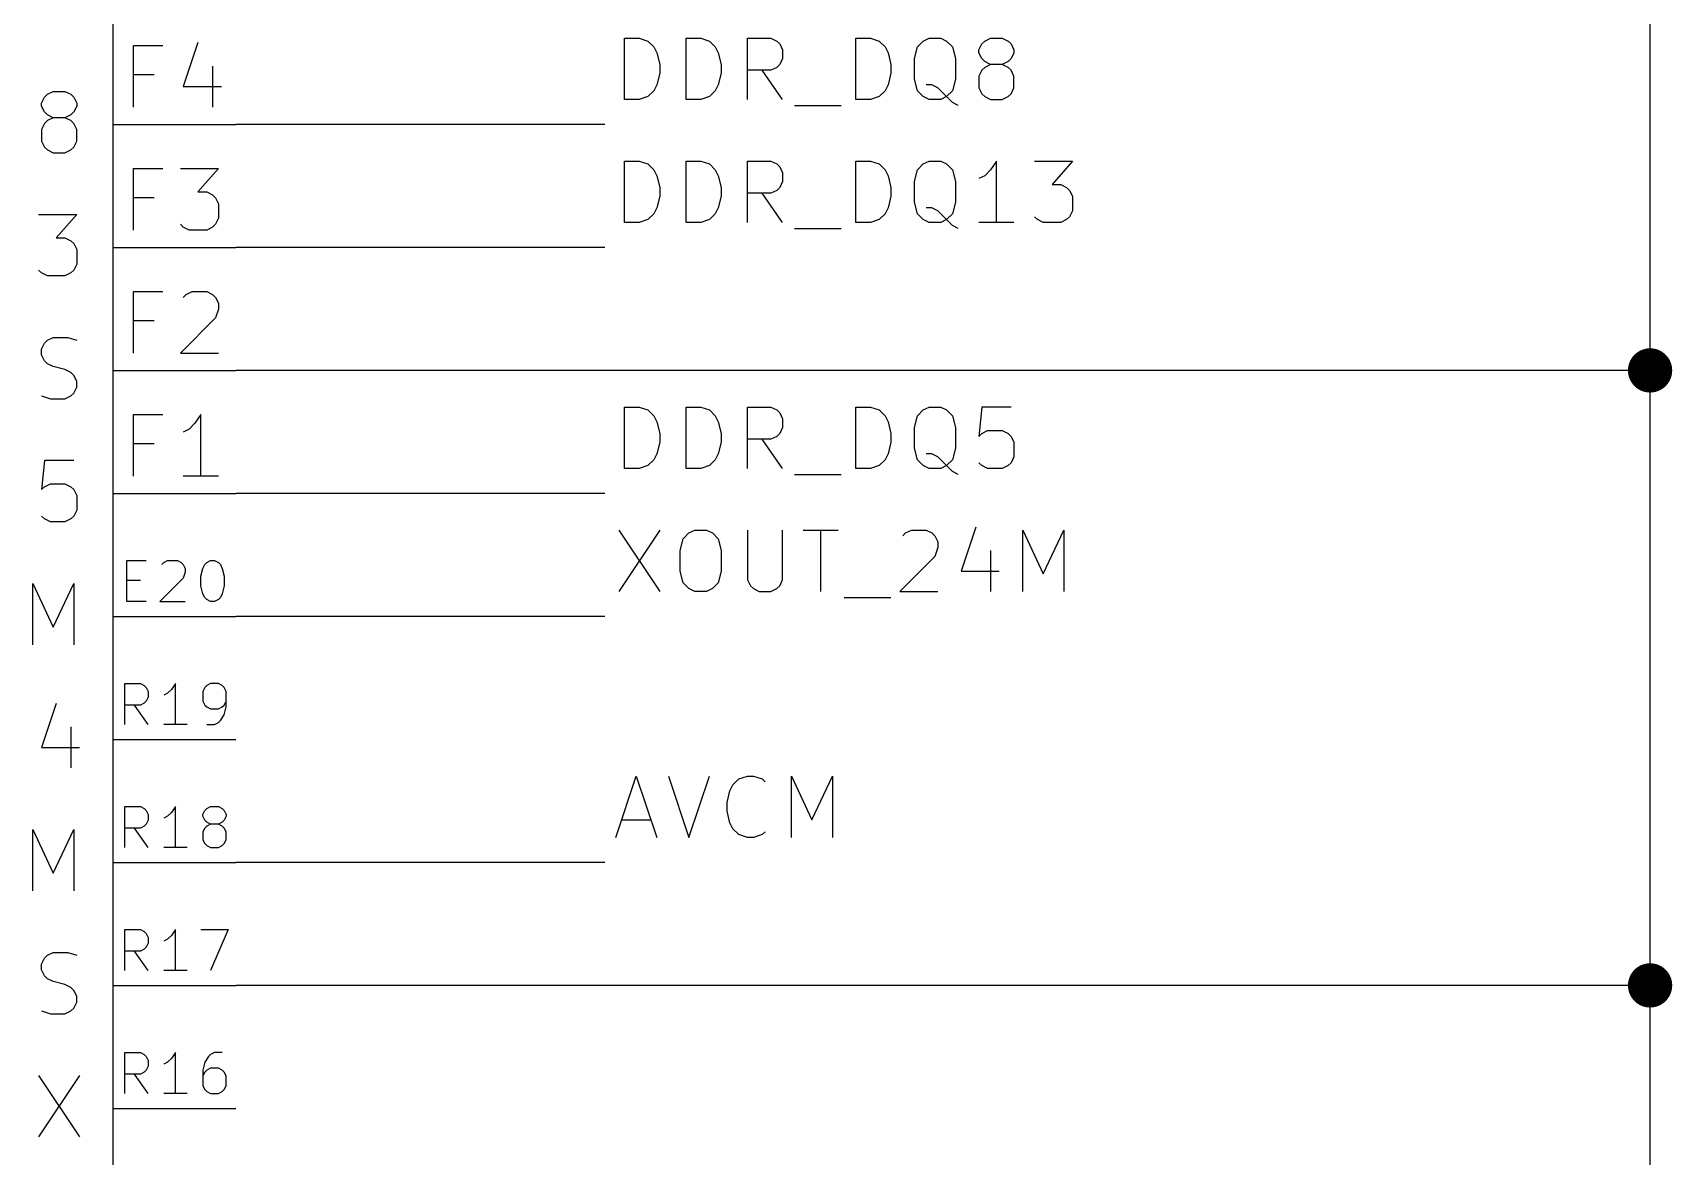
# Model space of a CAD drawing. Header units: millimetres. Extents: x 3 to 201, y -195 to -4.
# Drawn here: x 155.82 to 189.69, y -122.91 to -99.71 of the extents above; entities that cross this region are included whole.
import ezdxf

# ---------------------------------------------------------------- set-up
doc = ezdxf.new("R2010")
doc.units = ezdxf.units.MM
for name, color, linetype in [('GREENSIXTYFIVE', 129, 'CONTINUOUS'), ('LIGHTGREEN', 92, 'CONTINUOUS'), ('LIGHTRED', 12, 'CONTINUOUS'), ('RED', 14, 'CONTINUOUS'), ('REDSIX', 19, 'CONTINUOUS')]:
    doc.layers.add(name, color=color, linetype=linetype)

msp = doc.modelspace()

# ---------------------------------------------------------------- linework, layer by layer
at = {"layer": 'GREENSIXTYFIVE', "linetype": 'CONTINUOUS'}
for p, q in [((156.0044, -101.1594), (156.0648, -101.0385)), ((156.0044, -101.2199), (156.0044, -101.1594)), ((156.0648, -101.3409), (156.0044, -101.2199)), ((156.0648, -101.0385), (156.1253, -100.978)), ((156.1253, -100.978), (156.2463, -100.9175)), ((156.2463, -100.9175), (156.4882, -100.9175)), ((156.4882, -100.9175), (156.6091, -100.978)), ((156.6091, -100.978), (156.6696, -101.0385)), ((156.6696, -101.0385), (156.7301, -101.1594)), ((156.7301, -101.2199), (156.6696, -101.3409)), ((156.7301, -101.1594), (156.7301, -101.2199)), ((156.0648, -101.5828), (156.0044, -101.7037)), ((156.1253, -101.4013), (156.0648, -101.3409)), ((156.1253, -101.5223), (156.0648, -101.5828)), ((156.2463, -101.4618), (156.1253, -101.4013)), ((156.2463, -101.4618), (156.1253, -101.5223)), ((156.4882, -101.4618), (156.2463, -101.4618)), ((156.6091, -101.4013), (156.4882, -101.4618)), ((156.6091, -101.5223), (156.4882, -101.4618)), ((156.6696, -101.3409), (156.6091, -101.4013)), ((156.6696, -101.5828), (156.6091, -101.5223)), ((156.7301, -101.7037), (156.6696, -101.5828)), ((156.0044, -101.7037), (156.0044, -101.9456)), ((156.7301, -101.9456), (156.7301, -101.7037)), ((156.0044, -101.9456), (156.0648, -102.0666)), ((156.0648, -102.0666), (156.1253, -102.1271)), ((156.1253, -102.1271), (156.2463, -102.1875)), ((156.2463, -102.1875), (156.4882, -102.1875)), ((156.4882, -102.1875), (156.6091, -102.1271)), ((156.6091, -102.1271), (156.6696, -102.0666)), ((156.6696, -102.0666), (156.7301, -101.9456)), ((155.9439, -103.4575), (156.7301, -103.4575)), ((156.7301, -103.4575), (156.3067, -103.9413)), ((156.3067, -103.9413), (156.4882, -103.9413)), ((156.4882, -103.9413), (156.6091, -104.0018)), ((156.6091, -104.0018), (156.6696, -104.0623)), ((156.6696, -104.0623), (156.7301, -104.1832)), ((156.7301, -104.1832), (156.7301, -104.4856)), ((156.0044, -104.6671), (155.9439, -104.6066)), ((156.6696, -104.6066), (156.6091, -104.6671)), ((156.7301, -104.4856), (156.6696, -104.6066)), ((156.1253, -104.7275), (156.0044, -104.6671)), ((156.4882, -104.7275), (156.1253, -104.7275)), ((156.6091, -104.6671), (156.4882, -104.7275)), ((156.0044, -106.2394), (156.0648, -106.1185)), ((156.0044, -106.3604), (156.0044, -106.2394)), ((156.0648, -106.1185), (156.1253, -106.058)), ((156.1253, -106.058), (156.2463, -105.9975)), ((156.2463, -105.9975), (156.5486, -105.9975)), ((156.5486, -105.9975), (156.7301, -106.058)), ((156.0648, -106.4813), (156.0044, -106.3604)), ((156.1253, -106.5418), (156.0648, -106.4813)), ((156.2463, -106.6023), (156.1253, -106.5418)), ((156.4882, -106.6628), (156.2463, -106.6023)), ((156.6091, -106.7232), (156.4882, -106.6628)), ((156.6696, -106.7837), (156.6091, -106.7232)), ((156.7301, -106.9047), (156.6696, -106.7837)), ((156.7301, -107.0256), (156.7301, -106.9047)), ((156.0044, -107.2071), (156.1858, -107.2675)), ((156.1858, -107.2675), (156.4882, -107.2675)), ((156.4882, -107.2675), (156.6091, -107.2071)), ((156.6091, -107.2071), (156.6696, -107.1466)), ((156.6696, -107.1466), (156.7301, -107.0256)), ((156.0648, -108.5375), (156.0044, -109.1423)), ((156.6696, -108.5375), (156.0648, -108.5375)), ((156.0648, -109.0818), (156.1858, -109.0213)), ((156.1858, -109.0213), (156.4882, -109.0213)), ((156.4882, -109.0213), (156.6091, -109.0818)), ((156.0044, -109.1423), (156.0648, -109.0818)), ((156.6091, -109.0818), (156.6696, -109.1423)), ((156.6696, -109.1423), (156.7301, -109.2632)), ((156.7301, -109.2632), (156.7301, -109.5656)), ((156.0648, -109.7471), (156.0044, -109.6866)), ((156.6696, -109.6866), (156.6091, -109.7471)), ((156.7301, -109.5656), (156.6696, -109.6866)), ((156.1858, -109.8075), (156.0648, -109.7471)), ((156.4882, -109.8075), (156.1858, -109.8075)), ((156.6091, -109.7471), (156.4882, -109.8075)), ((155.8229, -112.3475), (155.8229, -111.0775)), ((155.8229, -111.0775), (156.2463, -111.9847)), ((156.2463, -111.9847), (156.6696, -111.0775)), ((156.6696, -111.0775), (156.6696, -112.3475)), ((156.3067, -113.5571), (156.0044, -114.4642)), ((156.6091, -114.0409), (156.6091, -114.8875)), ((156.0044, -114.4642), (156.7905, -114.4642)), ((155.8229, -117.4275), (155.8229, -116.1575)), ((155.8229, -116.1575), (156.2463, -117.0647)), ((156.2463, -117.0647), (156.6696, -116.1575)), ((156.6696, -116.1575), (156.6696, -117.4275)), ((156.0044, -118.9394), (156.0648, -118.8185)), ((156.0648, -118.8185), (156.1253, -118.758)), ((156.1253, -118.758), (156.2463, -118.6975)), ((156.2463, -118.6975), (156.5486, -118.6975)), ((156.5486, -118.6975), (156.7301, -118.758)), ((156.0044, -119.0604), (156.0044, -118.9394)), ((156.0648, -119.1813), (156.0044, -119.0604)), ((156.1253, -119.2418), (156.0648, -119.1813)), ((156.2463, -119.3023), (156.1253, -119.2418)), ((156.4882, -119.3628), (156.2463, -119.3023)), ((156.6091, -119.4232), (156.4882, -119.3628)), ((156.6696, -119.4837), (156.6091, -119.4232)), ((156.7301, -119.6047), (156.6696, -119.4837)), ((156.6091, -119.9071), (156.6696, -119.8466)), ((156.6696, -119.8466), (156.7301, -119.7256)), ((156.7301, -119.7256), (156.7301, -119.6047)), ((156.0044, -119.9071), (156.1858, -119.9675)), ((156.1858, -119.9675), (156.4882, -119.9675)), ((156.4882, -119.9675), (156.6091, -119.9071)), ((155.9439, -121.2375), (156.7905, -122.5075)), ((156.7905, -121.2375), (155.9439, -122.5075))]:
    msp.add_line(p, q, dxfattribs=at)
at = {"layer": 'LIGHTGREEN', "linetype": 'CONTINUOUS'}
for p, q in [((189.23, -106.68), (189.23, -78.74)), ((167.64, -101.6), (160.02, -101.6)), ((167.64, -104.14), (160.02, -104.14)), ((189.23, -106.68), (160.02, -106.68)), ((189.23, -119.38), (189.23, -106.68)), ((167.64, -109.22), (160.02, -109.22)), ((167.64, -111.76), (160.02, -111.76)), ((167.64, -116.84), (160.02, -116.84)), ((189.23, -119.38), (160.02, -119.38)), ((189.23, -127), (189.23, -119.38))]:
    msp.add_line(p, q, dxfattribs=at)
at = {"layer": 'LIGHTGREEN', "const_width": 0.4572}
for points in [[(189.0014, -106.68, 1), (189.4586, -106.68, 1)], [(189.0014, -119.38, 1), (189.4586, -119.38, 1)]]:
    msp.add_lwpolyline(points, format="xyb", close=True, dxfattribs=at)
at = {"layer": 'LIGHTRED', "linetype": 'CONTINUOUS'}
for p, q in [((157.9033, -101.2413), (157.9033, -99.9713)), ((157.9033, -99.9713), (158.5081, -99.9713)), ((159.2338, -99.9109), (158.9315, -100.818)), ((158.3267, -100.5761), (157.9033, -100.5761)), ((159.5362, -100.3947), (159.5362, -101.2413)), ((158.9315, -100.818), (159.7176, -100.818)), ((157.9033, -103.7813), (157.9033, -102.5113)), ((157.9033, -102.5113), (158.5081, -102.5113)), ((158.871, -102.5113), (159.6572, -102.5113)), ((159.6572, -102.5113), (159.2338, -102.9951)), ((158.3267, -103.1161), (157.9033, -103.1161)), ((159.2338, -102.9951), (159.4153, -102.9951)), ((159.4153, -102.9951), (159.5362, -103.0556)), ((159.5362, -103.0556), (159.5967, -103.1161)), ((159.5967, -103.1161), (159.6572, -103.237)), ((159.6572, -103.237), (159.6572, -103.5394)), ((159.6572, -103.5394), (159.5967, -103.6604)), ((158.9315, -103.7209), (158.871, -103.6604)), ((159.0524, -103.7813), (158.9315, -103.7209)), ((159.4153, -103.7813), (159.0524, -103.7813)), ((159.5362, -103.7209), (159.4153, -103.7813)), ((159.5967, -103.6604), (159.5362, -103.7209)), ((157.9033, -106.3213), (157.9033, -105.0513)), ((157.9033, -105.0513), (158.5081, -105.0513)), ((158.9315, -105.1723), (158.9919, -105.1118)), ((158.9919, -105.1118), (159.1129, -105.0513)), ((159.1129, -105.0513), (159.4153, -105.0513)), ((159.4153, -105.0513), (159.5362, -105.1118)), ((159.5362, -105.1118), (159.5967, -105.1723)), ((159.5967, -105.1723), (159.6572, -105.2932)), ((159.6572, -105.2932), (159.6572, -105.4142)), ((158.3267, -105.6561), (157.9033, -105.6561)), ((159.5967, -105.5956), (158.871, -106.3213)), ((159.6572, -105.4142), (159.5967, -105.5956)), ((158.871, -106.3213), (159.6572, -106.3213)), ((157.9033, -108.8613), (157.9033, -107.5913)), ((157.9033, -107.5913), (158.5081, -107.5913)), ((159.2943, -107.5913), (159.1734, -107.7728)), ((159.2943, -108.8613), (159.2943, -107.5913)), ((159.0524, -107.8937), (158.9315, -107.9542)), ((159.1734, -107.7728), (159.0524, -107.8937)), ((158.3267, -108.1961), (157.9033, -108.1961)), ((159.6572, -108.8613), (158.9315, -108.8613)), ((157.7622, -111.4532), (157.7622, -110.6066)), ((157.7622, -110.6066), (158.1654, -110.6066)), ((158.4879, -110.6872), (158.5282, -110.6469)), ((158.5282, -110.6469), (158.6089, -110.6066)), ((158.6089, -110.6066), (158.8104, -110.6066)), ((158.8104, -110.6066), (158.8911, -110.6469)), ((158.8911, -110.6469), (158.9314, -110.6872)), ((158.9314, -110.6872), (158.9717, -110.7678)), ((159.3345, -110.7678), (159.3748, -110.6872)), ((159.3748, -110.6872), (159.4152, -110.6469)), ((159.4152, -110.6469), (159.4958, -110.6066)), ((159.4958, -110.6066), (159.5764, -110.6066)), ((159.5764, -110.6066), (159.657, -110.6469)), ((159.657, -110.6469), (159.6974, -110.6872)), ((159.6974, -110.6872), (159.7377, -110.7678)), ((157.7622, -111.0097), (158.0444, -111.0097)), ((158.9314, -110.9694), (158.4476, -111.4532)), ((158.9717, -110.8485), (158.9314, -110.9694)), ((158.9717, -110.7678), (158.9717, -110.8485)), ((159.2942, -110.9291), (159.3345, -110.7678)), ((159.2942, -111.1307), (159.2942, -110.9291)), ((159.7377, -110.7678), (159.778, -110.9291)), ((159.778, -110.9291), (159.778, -111.1307)), ((159.3345, -111.2919), (159.2942, -111.1307)), ((159.3748, -111.3725), (159.3345, -111.2919)), ((159.4152, -111.4129), (159.3748, -111.3725)), ((159.4958, -111.4532), (159.4152, -111.4129)), ((159.657, -111.4129), (159.5764, -111.4532)), ((159.6974, -111.3725), (159.657, -111.4129)), ((159.7377, -111.2919), (159.6974, -111.3725)), ((159.778, -111.1307), (159.7377, -111.2919)), ((158.1654, -111.4532), (157.7622, -111.4532)), ((158.4476, -111.4532), (158.9717, -111.4532)), ((159.5764, -111.4532), (159.4958, -111.4532)), ((157.7219, -113.9932), (157.7219, -113.1466)), ((157.7219, -113.1466), (158.0444, -113.1466)), ((158.0444, -113.1466), (158.1251, -113.1869)), ((158.1251, -113.1869), (158.1654, -113.2272)), ((158.1654, -113.2272), (158.2057, -113.3078)), ((158.2057, -113.4288), (158.1654, -113.5094)), ((158.2057, -113.3078), (158.2057, -113.4288)), ((158.6088, -113.3481), (158.5282, -113.3885)), ((158.6895, -113.2675), (158.6088, -113.3481)), ((158.7701, -113.1466), (158.6895, -113.2675)), ((158.7701, -113.9932), (158.7701, -113.1466)), ((159.3748, -113.2272), (159.3345, -113.3078)), ((159.3345, -113.3078), (159.3345, -113.5094)), ((159.4151, -113.1869), (159.3748, -113.2272)), ((159.4958, -113.1466), (159.4151, -113.1869)), ((159.657, -113.1466), (159.4958, -113.1466)), ((159.7377, -113.1869), (159.657, -113.1466)), ((159.778, -113.2272), (159.7377, -113.1869)), ((159.8183, -113.3078), (159.778, -113.2272)), ((159.8183, -113.6303), (159.8183, -113.3078)), ((158.0444, -113.59), (157.7219, -113.59)), ((158.2057, -113.9932), (157.9235, -113.59)), ((158.1251, -113.5497), (158.0444, -113.59)), ((158.1654, -113.5094), (158.1251, -113.5497)), ((159.3345, -113.5094), (159.3748, -113.59)), ((159.3748, -113.59), (159.4151, -113.6303)), ((159.4151, -113.6303), (159.4958, -113.6707)), ((159.4958, -113.6707), (159.657, -113.6707)), ((159.657, -113.6707), (159.7377, -113.6303)), ((159.7377, -113.6303), (159.778, -113.59)), ((159.778, -113.59), (159.8183, -113.5094)), ((159.778, -113.7916), (159.8183, -113.6303)), ((159.012, -113.9932), (158.5282, -113.9932)), ((159.4151, -113.9932), (159.5764, -113.9932)), ((159.5764, -113.9932), (159.657, -113.9529)), ((159.657, -113.9529), (159.6973, -113.9125)), ((159.6973, -113.9125), (159.778, -113.7916)), ((157.7219, -116.5332), (157.7219, -115.6866)), ((157.7219, -115.6866), (158.0444, -115.6866)), ((158.0444, -115.6866), (158.1251, -115.7269)), ((158.1251, -115.7269), (158.1654, -115.7672)), ((158.1654, -115.7672), (158.2057, -115.8478)), ((158.6895, -115.8075), (158.6088, -115.8881)), ((158.7701, -115.6866), (158.6895, -115.8075)), ((158.7701, -116.5332), (158.7701, -115.6866)), ((159.3345, -115.8478), (159.3748, -115.7672)), ((159.3748, -115.7672), (159.4151, -115.7269)), ((159.4151, -115.7269), (159.4958, -115.6866)), ((159.4958, -115.6866), (159.657, -115.6866)), ((159.657, -115.6866), (159.7377, -115.7269)), ((159.7377, -115.7269), (159.778, -115.7672)), ((159.778, -115.7672), (159.8183, -115.8478)), ((158.0444, -116.13), (157.7219, -116.13)), ((158.2057, -116.5332), (157.9235, -116.13)), ((158.1251, -116.0897), (158.0444, -116.13)), ((158.1654, -116.0494), (158.1251, -116.0897)), ((158.2057, -115.9688), (158.1654, -116.0494)), ((158.2057, -115.8478), (158.2057, -115.9688)), ((158.6088, -115.8881), (158.5282, -115.9285)), ((159.3345, -115.8881), (159.3345, -115.8478)), ((159.3748, -115.9688), (159.3345, -115.8881)), ((159.3748, -116.13), (159.3345, -116.2107)), ((159.4151, -116.0091), (159.3748, -115.9688)), ((159.4151, -116.0897), (159.3748, -116.13)), ((159.4958, -116.0494), (159.4151, -116.0091)), ((159.4958, -116.0494), (159.4151, -116.0897)), ((159.657, -116.0494), (159.4958, -116.0494)), ((159.7377, -116.0091), (159.657, -116.0494)), ((159.7377, -116.0897), (159.657, -116.0494)), ((159.778, -115.9688), (159.7377, -116.0091)), ((159.778, -116.13), (159.7377, -116.0897)), ((159.8183, -115.8881), (159.778, -115.9688)), ((159.8183, -116.2107), (159.778, -116.13)), ((159.8183, -115.8478), (159.8183, -115.8881)), ((159.3345, -116.2107), (159.3345, -116.3719)), ((159.3345, -116.3719), (159.3748, -116.4525)), ((159.3748, -116.4525), (159.4151, -116.4929)), ((159.4151, -116.4929), (159.4958, -116.5332)), ((159.657, -116.5332), (159.7377, -116.4929)), ((159.7377, -116.4929), (159.778, -116.4525)), ((159.778, -116.4525), (159.8183, -116.3719)), ((159.8183, -116.3719), (159.8183, -116.2107)), ((159.012, -116.5332), (158.5282, -116.5332)), ((159.4958, -116.5332), (159.657, -116.5332)), ((157.7219, -119.0732), (157.7219, -118.2266)), ((157.7219, -118.2266), (158.0444, -118.2266)), ((158.0444, -118.2266), (158.1251, -118.2669)), ((158.1251, -118.2669), (158.1654, -118.3072)), ((158.1654, -118.3072), (158.2057, -118.3878)), ((158.2057, -118.5088), (158.1654, -118.5894)), ((158.2057, -118.3878), (158.2057, -118.5088)), ((158.6088, -118.4281), (158.5282, -118.4685)), ((158.6895, -118.3475), (158.6088, -118.4281)), ((158.7701, -118.2266), (158.6895, -118.3475)), ((158.7701, -119.0732), (158.7701, -118.2266)), ((159.2942, -118.2266), (159.8586, -118.2266)), ((159.8586, -118.2266), (159.4958, -119.0732)), ((158.0444, -118.67), (157.7219, -118.67)), ((158.2057, -119.0732), (157.9235, -118.67)), ((158.1251, -118.6297), (158.0444, -118.67)), ((158.1654, -118.5894), (158.1251, -118.6297)), ((159.012, -119.0732), (158.5282, -119.0732)), ((157.7219, -121.6132), (157.7219, -120.7666)), ((157.7219, -120.7666), (158.0444, -120.7666)), ((158.0444, -120.7666), (158.1251, -120.8069)), ((158.1251, -120.8069), (158.1654, -120.8472)), ((158.1654, -120.8472), (158.2057, -120.9278)), ((158.6895, -120.8875), (158.6088, -120.9681)), ((158.7701, -120.7666), (158.6895, -120.8875)), ((158.7701, -121.6132), (158.7701, -120.7666)), ((159.4555, -120.8472), (159.3748, -120.9681)), ((159.4958, -120.8069), (159.4555, -120.8472)), ((159.5764, -120.7666), (159.4958, -120.8069)), ((159.7377, -120.7666), (159.5764, -120.7666)), ((158.0444, -121.21), (157.7219, -121.21)), ((158.2057, -121.6132), (157.9235, -121.21)), ((158.1251, -121.1697), (158.0444, -121.21)), ((158.1654, -121.1294), (158.1251, -121.1697)), ((158.2057, -121.0488), (158.1654, -121.1294)), ((158.2057, -120.9278), (158.2057, -121.0488)), ((158.6088, -120.9681), (158.5282, -121.0085)), ((159.3748, -120.9681), (159.3345, -121.1294)), ((159.3345, -121.1294), (159.3345, -121.4519)), ((159.3748, -121.1697), (159.3345, -121.2503)), ((159.4151, -121.1294), (159.3748, -121.1697)), ((159.4958, -121.0891), (159.4151, -121.1294)), ((159.657, -121.0891), (159.4958, -121.0891)), ((159.7377, -121.1294), (159.657, -121.0891)), ((159.778, -121.1697), (159.7377, -121.1294)), ((159.8183, -121.2503), (159.778, -121.1697)), ((159.3345, -121.4519), (159.3748, -121.5325)), ((159.3748, -121.5325), (159.4151, -121.5729)), ((159.7377, -121.5729), (159.778, -121.5325)), ((159.778, -121.5325), (159.8183, -121.4519)), ((159.8183, -121.4519), (159.8183, -121.2503)), ((159.012, -121.6132), (158.5282, -121.6132)), ((159.4151, -121.5729), (159.4958, -121.6132)), ((159.4958, -121.6132), (159.657, -121.6132)), ((159.657, -121.6132), (159.7377, -121.5729))]:
    msp.add_line(p, q, dxfattribs=at)
at = {"layer": 'RED', "linetype": 'CONTINUOUS'}
for p, q in [((157.48, -147.32), (157.48, -5.08)), ((157.48, -101.6), (160.02, -101.6)), ((157.48, -104.14), (160.02, -104.14)), ((157.48, -106.68), (160.02, -106.68)), ((157.48, -109.22), (160.02, -109.22)), ((157.48, -111.76), (160.02, -111.76)), ((157.48, -114.3), (160.02, -114.3)), ((157.48, -116.84), (160.02, -116.84)), ((157.48, -119.38), (160.02, -119.38)), ((157.48, -121.92), (160.02, -121.92))]:
    msp.add_line(p, q, dxfattribs=at)
at = {"layer": 'REDSIX', "linetype": 'CONTINUOUS'}
for p, q in [((168.0467, -101.0869), (168.0467, -99.8169)), ((168.0467, -99.8169), (168.3491, -99.8169)), ((168.3491, -99.8169), (168.5305, -99.8774)), ((168.5305, -99.8774), (168.6515, -99.9984)), ((169.3167, -101.0869), (169.3167, -99.8169)), ((169.3167, -99.8169), (169.6191, -99.8169)), ((169.6191, -99.8169), (169.8005, -99.8774)), ((169.8005, -99.8774), (169.9215, -99.9984)), ((170.5867, -101.0869), (170.5867, -99.8169)), ((170.5867, -99.8169), (171.0705, -99.8169)), ((171.0705, -99.8169), (171.1915, -99.8774)), ((171.1915, -99.8774), (171.252, -99.9379)), ((172.8243, -101.0869), (172.8243, -99.8169)), ((172.8243, -99.8169), (173.1267, -99.8169)), ((173.1267, -99.8169), (173.3081, -99.8774)), ((173.3081, -99.8774), (173.4291, -99.9984)), ((174.0943, -99.9984), (174.2153, -99.8774)), ((174.2153, -99.8774), (174.3362, -99.8169)), ((174.3362, -99.8169), (174.5781, -99.8169)), ((174.5781, -99.8169), (174.6991, -99.8774)), ((174.6991, -99.8774), (174.82, -99.9984)), ((175.4248, -99.9379), (175.4853, -99.8774)), ((175.4853, -99.8774), (175.6063, -99.8169)), ((175.6063, -99.8169), (175.8482, -99.8169)), ((175.8482, -99.8169), (175.9691, -99.8774)), ((175.9691, -99.8774), (176.0296, -99.9379)), ((168.6515, -99.9984), (168.712, -100.1193)), ((168.712, -100.1193), (168.7724, -100.3612)), ((169.9215, -99.9984), (169.982, -100.1193)), ((169.982, -100.1193), (170.0424, -100.3612)), ((171.252, -99.9379), (171.3124, -100.0588)), ((171.3124, -100.0588), (171.3124, -100.2403)), ((173.4291, -99.9984), (173.4896, -100.1193)), ((173.4896, -100.1193), (173.55, -100.3612)), ((174.0339, -100.2403), (174.0943, -99.9984)), ((174.82, -99.9984), (174.8805, -100.2403)), ((175.3644, -100.0588), (175.4248, -99.9379)), ((175.3644, -100.1193), (175.3644, -100.0588)), ((175.4248, -100.2403), (175.3644, -100.1193)), ((176.0296, -99.9379), (176.0901, -100.0588)), ((176.0901, -100.1193), (176.0296, -100.2403)), ((176.0901, -100.0588), (176.0901, -100.1193)), ((168.7724, -100.5426), (168.712, -100.7845)), ((168.7724, -100.3612), (168.7724, -100.5426)), ((170.0424, -100.5426), (169.982, -100.7845)), ((170.0424, -100.3612), (170.0424, -100.5426)), ((171.0705, -100.4822), (170.5867, -100.4822)), ((171.3124, -101.0869), (170.8891, -100.4822)), ((171.1915, -100.4217), (171.0705, -100.4822)), ((171.252, -100.3612), (171.1915, -100.4217)), ((171.3124, -100.2403), (171.252, -100.3612)), ((173.55, -100.5426), (173.4896, -100.7845)), ((173.55, -100.3612), (173.55, -100.5426)), ((174.0339, -100.6636), (174.0339, -100.2403)), ((174.8805, -100.2403), (174.8805, -100.6636)), ((175.4248, -100.4822), (175.3644, -100.6031)), ((175.4853, -100.3007), (175.4248, -100.2403)), ((175.4853, -100.4217), (175.4248, -100.4822)), ((175.6063, -100.3612), (175.4853, -100.3007)), ((175.6063, -100.3612), (175.4853, -100.4217)), ((175.8482, -100.3612), (175.6063, -100.3612)), ((175.9691, -100.3007), (175.8482, -100.3612)), ((175.9691, -100.4217), (175.8482, -100.3612)), ((176.0296, -100.2403), (175.9691, -100.3007)), ((176.0296, -100.4822), (175.9691, -100.4217)), ((176.0901, -100.6031), (176.0296, -100.4822)), ((168.6515, -100.9055), (168.5305, -101.0265)), ((168.712, -100.7845), (168.6515, -100.9055)), ((169.9215, -100.9055), (169.8005, -101.0265)), ((169.982, -100.7845), (169.9215, -100.9055)), ((173.4291, -100.9055), (173.3081, -101.0265)), ((173.4896, -100.7845), (173.4291, -100.9055)), ((174.0943, -100.9055), (174.0339, -100.6636)), ((174.2153, -101.0265), (174.0943, -100.9055)), ((174.3967, -100.7845), (174.2758, -100.7845)), ((174.5177, -100.845), (174.3967, -100.7845)), ((174.6991, -101.0265), (174.5177, -100.845)), ((174.82, -100.9055), (174.6991, -101.0265)), ((174.8805, -100.6636), (174.82, -100.9055)), ((175.3644, -100.6031), (175.3644, -100.845)), ((175.3644, -100.845), (175.4248, -100.966)), ((176.0296, -100.966), (176.0901, -100.845)), ((176.0901, -100.845), (176.0901, -100.6031)), ((168.3491, -101.0869), (168.0467, -101.0869)), ((168.5305, -101.0265), (168.3491, -101.0869)), ((169.6191, -101.0869), (169.3167, -101.0869)), ((169.8005, -101.0265), (169.6191, -101.0869)), ((171.5544, -101.2079), (172.522, -101.2079)), ((173.1267, -101.0869), (172.8243, -101.0869)), ((173.3081, -101.0265), (173.1267, -101.0869)), ((174.3362, -101.0869), (174.2153, -101.0265)), ((174.5781, -101.0869), (174.3362, -101.0869)), ((174.6991, -101.0265), (174.5781, -101.0869)), ((174.82, -101.1474), (174.6991, -101.0265)), ((174.941, -101.2079), (174.82, -101.1474)), ((175.4248, -100.966), (175.4853, -101.0265)), ((175.4853, -101.0265), (175.6063, -101.0869)), ((175.6063, -101.0869), (175.8482, -101.0869)), ((175.8482, -101.0869), (175.9691, -101.0265)), ((175.9691, -101.0265), (176.0296, -100.966)), ((168.0467, -103.6269), (168.0467, -102.3569)), ((168.0467, -102.3569), (168.3491, -102.3569)), ((168.3491, -102.3569), (168.5305, -102.4174)), ((168.5305, -102.4174), (168.6515, -102.5384)), ((168.6515, -102.5384), (168.712, -102.6593)), ((169.3167, -103.6269), (169.3167, -102.3569)), ((169.3167, -102.3569), (169.6191, -102.3569)), ((169.6191, -102.3569), (169.8005, -102.4174)), ((169.8005, -102.4174), (169.9215, -102.5384)), ((169.9215, -102.5384), (169.982, -102.6593)), ((170.5867, -103.6269), (170.5867, -102.3569)), ((170.5867, -102.3569), (171.0705, -102.3569)), ((171.0705, -102.3569), (171.1915, -102.4174)), ((171.1915, -102.4174), (171.252, -102.4779)), ((171.252, -102.4779), (171.3124, -102.5988)), ((171.3124, -102.5988), (171.3124, -102.7803)), ((172.8243, -103.6269), (172.8243, -102.3569)), ((172.8243, -102.3569), (173.1267, -102.3569)), ((173.1267, -102.3569), (173.3081, -102.4174)), ((173.3081, -102.4174), (173.4291, -102.5384)), ((173.4291, -102.5384), (173.4896, -102.6593)), ((174.0339, -102.7803), (174.0943, -102.5384)), ((174.0943, -102.5384), (174.2153, -102.4174)), ((174.2153, -102.4174), (174.3362, -102.3569)), ((174.3362, -102.3569), (174.5781, -102.3569)), ((174.5781, -102.3569), (174.6991, -102.4174)), ((174.6991, -102.4174), (174.82, -102.5384)), ((174.82, -102.5384), (174.8805, -102.7803)), ((175.6063, -102.5384), (175.4853, -102.6593)), ((175.7272, -102.3569), (175.6063, -102.5384)), ((175.7272, -103.6269), (175.7272, -102.3569)), ((176.5134, -102.3569), (177.2996, -102.3569)), ((177.2996, -102.3569), (176.8762, -102.8407)), ((168.712, -102.6593), (168.7724, -102.9012)), ((168.7724, -102.9012), (168.7724, -103.0826)), ((169.982, -102.6593), (170.0424, -102.9012)), ((170.0424, -102.9012), (170.0424, -103.0826)), ((171.252, -102.9012), (171.1915, -102.9617)), ((171.3124, -102.7803), (171.252, -102.9012)), ((173.4896, -102.6593), (173.55, -102.9012)), ((173.55, -102.9012), (173.55, -103.0826)), ((174.0339, -103.2036), (174.0339, -102.7803)), ((174.8805, -102.7803), (174.8805, -103.2036)), ((175.4853, -102.6593), (175.3644, -102.7198)), ((176.8762, -102.8407), (177.0577, -102.8407)), ((177.0577, -102.8407), (177.1786, -102.9012)), ((177.1786, -102.9012), (177.2391, -102.9617)), ((168.7724, -103.0826), (168.712, -103.3245)), ((170.0424, -103.0826), (169.982, -103.3245)), ((171.0705, -103.0222), (170.5867, -103.0222)), ((171.3124, -103.6269), (170.8891, -103.0222)), ((171.1915, -102.9617), (171.0705, -103.0222)), ((173.55, -103.0826), (173.4896, -103.3245)), ((174.0943, -103.4455), (174.0339, -103.2036)), ((174.8805, -103.2036), (174.82, -103.4455)), ((177.2391, -102.9617), (177.2996, -103.0826)), ((177.2996, -103.0826), (177.2996, -103.385)), ((168.5305, -103.5665), (168.3491, -103.6269)), ((168.6515, -103.4455), (168.5305, -103.5665)), ((168.712, -103.3245), (168.6515, -103.4455)), ((169.8005, -103.5665), (169.6191, -103.6269)), ((169.9215, -103.4455), (169.8005, -103.5665)), ((169.982, -103.3245), (169.9215, -103.4455)), ((173.3081, -103.5665), (173.1267, -103.6269)), ((173.4291, -103.4455), (173.3081, -103.5665)), ((173.4896, -103.3245), (173.4291, -103.4455)), ((174.2153, -103.5665), (174.0943, -103.4455)), ((174.3362, -103.6269), (174.2153, -103.5665)), ((174.3967, -103.3245), (174.2758, -103.3245)), ((174.5177, -103.385), (174.3967, -103.3245)), ((174.6991, -103.5665), (174.5177, -103.385)), ((174.6991, -103.5665), (174.5781, -103.6269)), ((174.82, -103.4455), (174.6991, -103.5665)), ((174.82, -103.6874), (174.6991, -103.5665)), ((176.5739, -103.5665), (176.5134, -103.506)), ((176.6948, -103.6269), (176.5739, -103.5665)), ((177.1786, -103.5665), (177.0577, -103.6269)), ((177.2391, -103.506), (177.1786, -103.5665)), ((177.2996, -103.385), (177.2391, -103.506)), ((168.3491, -103.6269), (168.0467, -103.6269)), ((169.6191, -103.6269), (169.3167, -103.6269)), ((171.5544, -103.7479), (172.522, -103.7479)), ((173.1267, -103.6269), (172.8243, -103.6269)), ((174.5781, -103.6269), (174.3362, -103.6269)), ((174.941, -103.7479), (174.82, -103.6874)), ((176.0901, -103.6269), (175.3644, -103.6269)), ((177.0577, -103.6269), (176.6948, -103.6269)), ((168.0467, -108.7069), (168.0467, -107.4369)), ((168.0467, -107.4369), (168.3491, -107.4369)), ((168.3491, -107.4369), (168.5305, -107.4974)), ((168.5305, -107.4974), (168.6515, -107.6184)), ((168.6515, -107.6184), (168.712, -107.7393)), ((169.3167, -108.7069), (169.3167, -107.4369)), ((169.3167, -107.4369), (169.6191, -107.4369)), ((169.6191, -107.4369), (169.8005, -107.4974)), ((169.8005, -107.4974), (169.9215, -107.6184)), ((169.9215, -107.6184), (169.982, -107.7393)), ((170.5867, -108.7069), (170.5867, -107.4369)), ((170.5867, -107.4369), (171.0705, -107.4369)), ((171.0705, -107.4369), (171.1915, -107.4974)), ((171.1915, -107.4974), (171.252, -107.5579)), ((171.252, -107.5579), (171.3124, -107.6788)), ((171.3124, -107.6788), (171.3124, -107.8603)), ((172.8243, -108.7069), (172.8243, -107.4369)), ((172.8243, -107.4369), (173.1267, -107.4369)), ((173.1267, -107.4369), (173.3081, -107.4974)), ((173.3081, -107.4974), (173.4291, -107.6184)), ((173.4291, -107.6184), (173.4896, -107.7393)), ((174.0339, -107.8603), (174.0943, -107.6184)), ((174.0943, -107.6184), (174.2153, -107.4974)), ((174.2153, -107.4974), (174.3362, -107.4369)), ((174.3362, -107.4369), (174.5781, -107.4369)), ((174.5781, -107.4369), (174.6991, -107.4974)), ((174.6991, -107.4974), (174.82, -107.6184)), ((174.82, -107.6184), (174.8805, -107.8603)), ((175.4248, -107.4369), (175.3644, -108.0417)), ((176.0296, -107.4369), (175.4248, -107.4369)), ((168.712, -107.7393), (168.7724, -107.9812)), ((168.7724, -107.9812), (168.7724, -108.1626)), ((169.982, -107.7393), (170.0424, -107.9812)), ((170.0424, -107.9812), (170.0424, -108.1626)), ((171.252, -107.9812), (171.1915, -108.0417)), ((171.3124, -107.8603), (171.252, -107.9812)), ((173.4896, -107.7393), (173.55, -107.9812)), ((173.55, -107.9812), (173.55, -108.1626)), ((174.0339, -108.2836), (174.0339, -107.8603)), ((174.8805, -107.8603), (174.8805, -108.2836)), ((175.3644, -108.0417), (175.4248, -107.9812)), ((175.4248, -107.9812), (175.5458, -107.9207)), ((175.5458, -107.9207), (175.8482, -107.9207)), ((175.8482, -107.9207), (175.9691, -107.9812)), ((175.9691, -107.9812), (176.0296, -108.0417)), ((168.7724, -108.1626), (168.712, -108.4045)), ((170.0424, -108.1626), (169.982, -108.4045)), ((171.0705, -108.1022), (170.5867, -108.1022)), ((171.3124, -108.7069), (170.8891, -108.1022)), ((171.1915, -108.0417), (171.0705, -108.1022)), ((173.55, -108.1626), (173.4896, -108.4045)), ((174.0943, -108.5255), (174.0339, -108.2836)), ((174.8805, -108.2836), (174.82, -108.5255)), ((176.0296, -108.0417), (176.0901, -108.1626)), ((176.0901, -108.1626), (176.0901, -108.465)), ((168.5305, -108.6465), (168.3491, -108.7069)), ((168.6515, -108.5255), (168.5305, -108.6465)), ((168.712, -108.4045), (168.6515, -108.5255)), ((169.8005, -108.6465), (169.6191, -108.7069)), ((169.9215, -108.5255), (169.8005, -108.6465)), ((169.982, -108.4045), (169.9215, -108.5255)), ((173.3081, -108.6465), (173.1267, -108.7069)), ((173.4291, -108.5255), (173.3081, -108.6465)), ((173.4896, -108.4045), (173.4291, -108.5255)), ((174.2153, -108.6465), (174.0943, -108.5255)), ((174.3362, -108.7069), (174.2153, -108.6465)), ((174.3967, -108.4045), (174.2758, -108.4045)), ((174.5177, -108.465), (174.3967, -108.4045)), ((174.6991, -108.6465), (174.5177, -108.465)), ((174.6991, -108.6465), (174.5781, -108.7069)), ((174.82, -108.5255), (174.6991, -108.6465)), ((174.82, -108.7674), (174.6991, -108.6465)), ((175.4248, -108.6465), (175.3644, -108.586)), ((175.5458, -108.7069), (175.4248, -108.6465)), ((175.9691, -108.6465), (175.8482, -108.7069)), ((176.0296, -108.586), (175.9691, -108.6465)), ((176.0901, -108.465), (176.0296, -108.586)), ((168.3491, -108.7069), (168.0467, -108.7069)), ((169.6191, -108.7069), (169.3167, -108.7069)), ((171.5544, -108.8279), (172.522, -108.8279)), ((173.1267, -108.7069), (172.8243, -108.7069)), ((174.5781, -108.7069), (174.3362, -108.7069)), ((174.941, -108.8279), (174.82, -108.7674)), ((175.8482, -108.7069), (175.5458, -108.7069)), ((167.9258, -109.9769), (168.7724, -111.2469)), ((168.7724, -109.9769), (167.9258, -111.2469)), ((169.2562, -110.1584), (169.3772, -110.0374)), ((169.3772, -110.0374), (169.4981, -109.9769)), ((169.4981, -109.9769), (169.74, -109.9769)), ((169.74, -109.9769), (169.861, -110.0374)), ((169.861, -110.0374), (169.9819, -110.1584)), ((170.5867, -109.9769), (170.5867, -111.005)), ((171.3124, -111.005), (171.3124, -109.9769)), ((171.7358, -109.9769), (172.4615, -109.9769)), ((172.0987, -111.2469), (172.0987, -109.9769)), ((173.792, -110.0979), (173.8524, -110.0374)), ((173.8524, -110.0374), (173.9734, -109.9769)), ((173.9734, -109.9769), (174.2758, -109.9769)), ((174.2758, -109.9769), (174.3967, -110.0374)), ((174.3967, -110.0374), (174.4572, -110.0979)), ((175.3038, -109.9165), (175.0015, -110.8236)), ((176.2714, -111.2469), (176.2714, -109.9769)), ((176.2714, -109.9769), (176.6948, -110.8841)), ((176.6948, -110.8841), (177.1181, -109.9769)), ((177.1181, -109.9769), (177.1181, -111.2469)), ((169.1958, -110.4003), (169.2562, -110.1584)), ((169.9819, -110.1584), (170.0424, -110.4003)), ((174.4572, -110.0979), (174.5177, -110.2188)), ((174.5177, -110.3398), (174.4572, -110.5212)), ((174.5177, -110.2188), (174.5177, -110.3398)), ((169.1958, -110.8236), (169.1958, -110.4003)), ((170.0424, -110.4003), (170.0424, -110.8236)), ((174.4572, -110.5212), (173.7315, -111.2469)), ((175.6062, -110.4003), (175.6062, -111.2469)), ((169.2562, -111.0655), (169.1958, -110.8236)), ((169.3772, -111.1865), (169.2562, -111.0655)), ((169.9819, -111.0655), (169.861, -111.1865)), ((170.0424, -110.8236), (169.9819, -111.0655)), ((170.5867, -111.005), (170.6472, -111.126)), ((171.252, -111.126), (171.3124, -111.005)), ((175.0015, -110.8236), (175.7876, -110.8236)), ((169.4981, -111.2469), (169.3772, -111.1865)), ((169.74, -111.2469), (169.4981, -111.2469)), ((169.861, -111.1865), (169.74, -111.2469)), ((170.6472, -111.126), (170.7077, -111.1865)), ((170.7077, -111.1865), (170.8286, -111.2469)), ((170.8286, -111.2469), (171.0705, -111.2469)), ((171.0705, -111.2469), (171.1915, -111.1865)), ((171.1915, -111.1865), (171.252, -111.126)), ((172.5825, -111.3679), (173.5501, -111.3679)), ((173.7315, -111.2469), (174.5177, -111.2469)), ((167.8653, -116.3269), (168.2886, -115.0569)), ((168.2886, -115.0569), (168.712, -116.3269)), ((168.9539, -115.0569), (169.3772, -116.3269)), ((169.3772, -116.3269), (169.8006, -115.0569)), ((170.2844, -115.2384), (170.4054, -115.1174)), ((170.4054, -115.1174), (170.5868, -115.0569)), ((170.5868, -115.0569), (170.7077, -115.0569)), ((170.7077, -115.0569), (170.8892, -115.1174)), ((170.8892, -115.1174), (170.9496, -115.1779)), ((171.4939, -116.3269), (171.4939, -115.0569)), ((171.4939, -115.0569), (171.9173, -115.9641)), ((171.9173, -115.9641), (172.3406, -115.0569)), ((172.3406, -115.0569), (172.3406, -116.3269)), ((170.1635, -115.6012), (170.2239, -115.3593)), ((170.2239, -115.3593), (170.2844, -115.2384)), ((170.1635, -115.7826), (170.1635, -115.6012)), ((170.2239, -116.0245), (170.1635, -115.7826)), ((167.9863, -115.9641), (168.591, -115.9641)), ((170.2844, -116.1455), (170.2239, -116.0245)), ((170.4054, -116.2665), (170.2844, -116.1455)), ((170.5868, -116.3269), (170.4054, -116.2665)), ((170.7077, -116.3269), (170.5868, -116.3269)), ((170.8892, -116.2665), (170.7077, -116.3269)), ((170.9496, -116.206), (170.8892, -116.2665))]:
    msp.add_line(p, q, dxfattribs=at)

doc.saveas('drawing.dxf')
